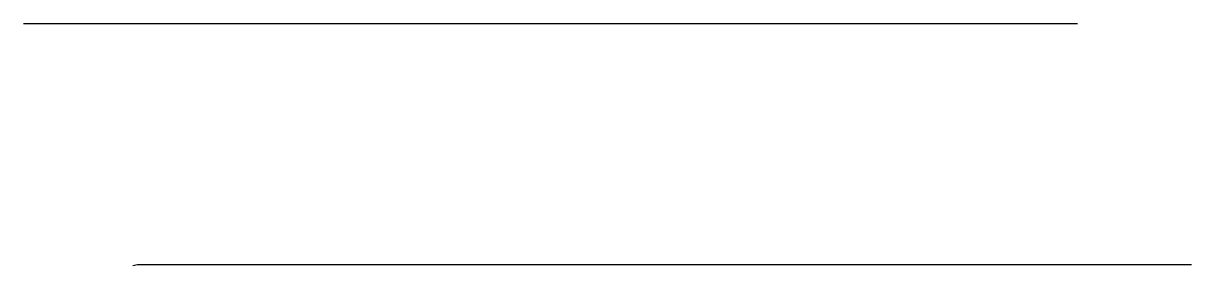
# Model space of a CAD drawing. Header units: millimetres. Extents: x 56 to 522, y 100 to 197.
import ezdxf

# ---------------------------------------------------------------- set-up
doc = ezdxf.new("R2010")
doc.units = ezdxf.units.MM
doc.layers.add('a', color=2, linetype='Continuous')

msp = doc.modelspace()

# ---------------------------------------------------------------- linework, layer by layer
msp.add_line((100, 100), (101.94, 100.49))
at = {"layer": 'a'}
for p, q in [((56.43, 196.58), (476.33, 196.58)), ((101.94, 100.49), (521.83, 100.49))]:
    msp.add_line(p, q, dxfattribs=at)

doc.saveas('drawing.dxf')
